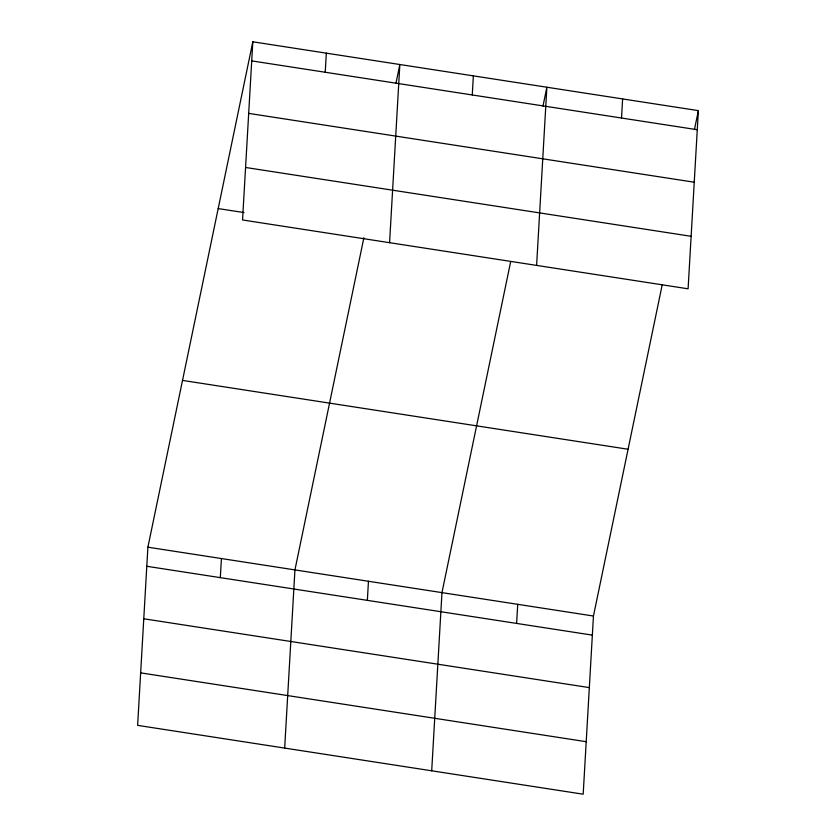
<?xml version="1.0" encoding="UTF-8"?>
<svg xmlns="http://www.w3.org/2000/svg" width="836" height="836" viewBox="0 0 836 836"><rect width="100%" height="100%" fill="white"/><g stroke="black" fill="none" stroke-linecap="round" stroke-linejoin="round"><path stroke-width="1.25" d="M252.817 41.8L242.544 219.972L688.101 288.807L698.373 110.634L252.817 41.8L147.899 547.193L137.626 725.366L583.183 794.2L593.455 616.027L662.164 285.055M220.317 577.645L221.425 558.553M284.668 748.084L294.941 569.912L363.9 237.664M325.225 72.251L326.333 53.159M367.349 600.352L368.457 581.271M389.576 242.691L399.848 64.518L395.909 83.464M431.7 770.792L441.972 592.63L510.671 261.647M472.267 94.959L473.364 75.877M536.607 265.399L546.88 87.226L542.951 106.182M516.617 623.416L517.714 604.323M621.524 118.022L622.621 98.93M694.434 129.59L698.373 110.634M251.709 60.892L697.266 129.726M248.689 113.382L694.246 182.217M245.565 167.472L691.121 236.306M218.196 208.582L243.987 212.563M182.52 380.411L628.076 449.245M147.899 547.193L593.455 616.027M146.802 566.285L592.358 635.12M143.771 618.776L589.328 687.61M140.657 672.865L586.214 741.699"/></g></svg>
